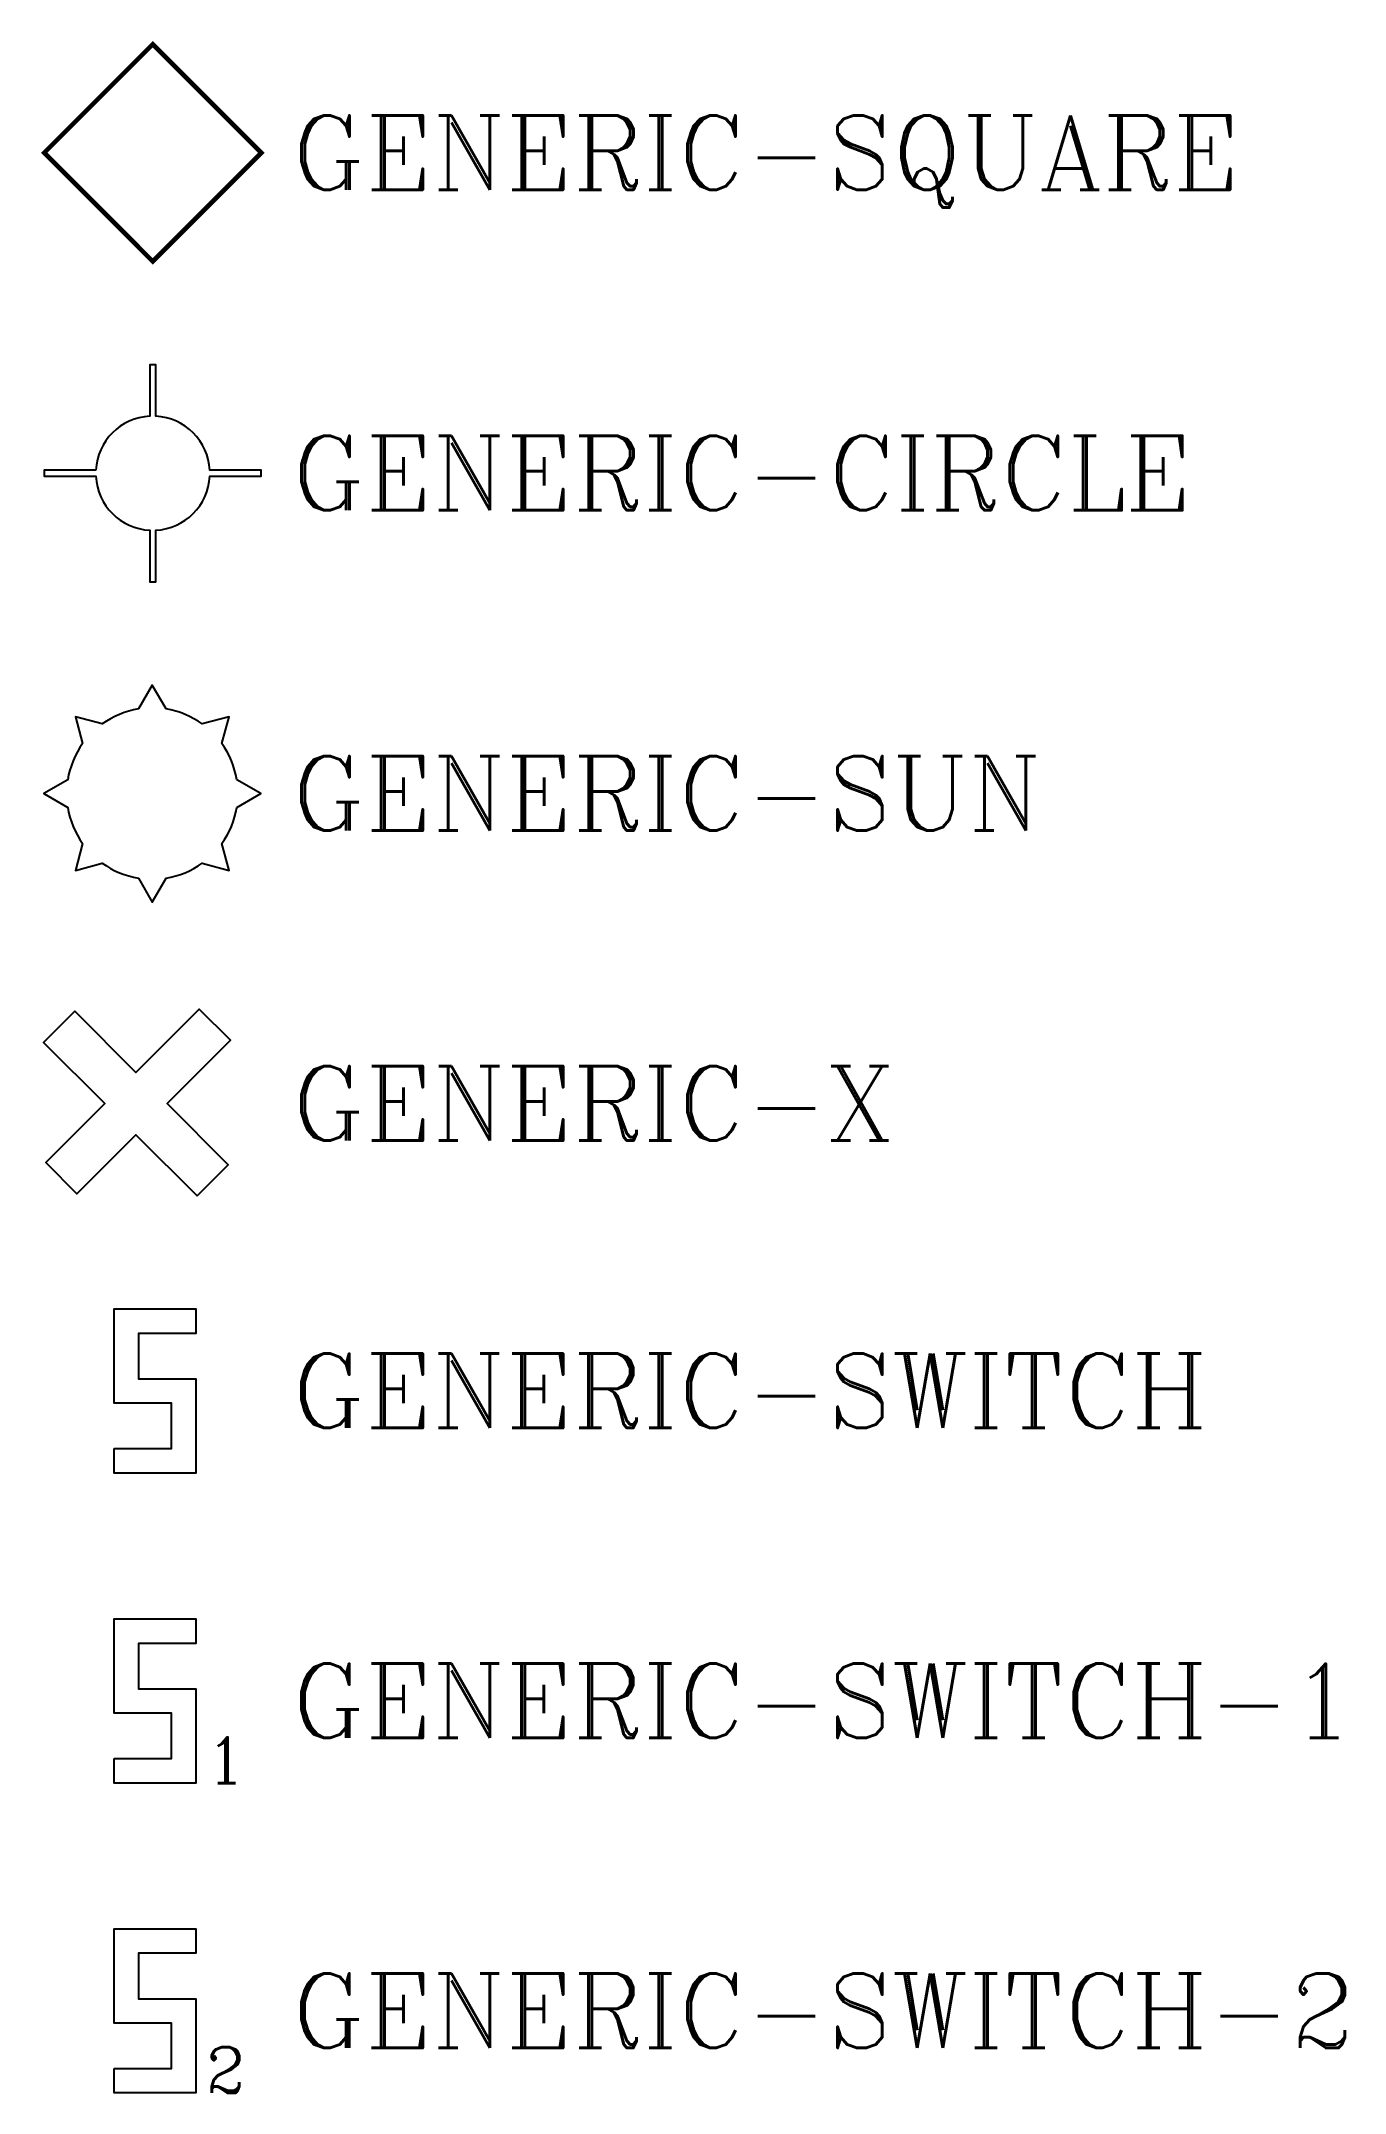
# Paper-space layout 'GENERIC' of a CAD drawing. Header units: inches. Extents: x 1.31 to 3.45, y 3.57 to 6.94.
import ezdxf

# ---------------------------------------------------------------- set-up
doc = ezdxf.new("R2010")
doc.units = ezdxf.units.IN
doc.header["$MEASUREMENT"] = 0
doc.layers.add('WATTSTOPPER', color=160, linetype='Continuous')
doc.styles.add('ROMANC', font='COMPLEX.SHX')
doc.styles.add('WS8th', font='complex.shx', dxfattribs={"height": 0.1875})

# ---------------------------------------------------------------- blocks, each defined once
blk = doc.blocks.new('key_GENERIC-CIRCLE')
at = {"layer": 'WATTSTOPPER'}
blk.add_lwpolyline([(-0.0937, 0.005), (-0.1784, 0.005), (-0.1784, -0.005), (-0.0937, -0.005, 0.383328), (-0.005, -0.0937), (-0.005, -0.1784), (0.005, -0.1784), (0.005, -0.0937, 0.383328), (0.0937, -0.005), (0.1784, -0.005), (0.1784, 0.005), (0.0937, 0.005, 0.383328), (0.005, 0.0937), (0.005, 0.1784), (-0.005, 0.1784), (-0.005, 0.0937, 0.383328)], format="xyb", close=True, dxfattribs=at)
at = {"layer": 'WATTSTOPPER', "style": 'WS8th'}
blk.add_attdef('LEGEND_WATTSTOPPER', (0.2287, -0.0608), '', height=0.1224, dxfattribs=at)
blk = doc.blocks.new('key_GENERIC-SUN')
at = {"layer": 'WATTSTOPPER'}
blk.add_lwpolyline([(0.139, -0.0228), (0.1784, 0), (0.139, 0.0228, 0.115626), (0.1144, 0.0822), (0.1262, 0.1262), (0.0822, 0.1144, 0.115626), (0.0228, 0.139), (0, 0.1784), (-0.0228, 0.139, 0.115626), (-0.0822, 0.1144), (-0.1262, 0.1262), (-0.1144, 0.0822, 0.115626), (-0.139, 0.0228), (-0.1784, 0), (-0.139, -0.0228, 0.115626), (-0.1144, -0.0822), (-0.1262, -0.1262), (-0.0822, -0.1144, 0.115626), (-0.0228, -0.139), (0, -0.1784), (0.0228, -0.139, 0.115626), (0.0822, -0.1144), (0.1262, -0.1262), (0.1144, -0.0822, 0.115626)], format="xyb", close=True, dxfattribs=at)
at = {"layer": 'WATTSTOPPER', "style": 'WS8th'}
blk.add_attdef('LEGEND_WATTSTOPPER', (0.2296, -0.0608), '', height=0.1224, dxfattribs=at)
blk = doc.blocks.new('key_GENERIC-X')
at = {"layer": 'WATTSTOPPER'}
blk.add_lwpolyline([(0.1005, -0.1518), (0.1518, -0.1005), (0.0512, 0), (0.1553, 0.104), (0.104, 0.1553), (0, 0.0512), (-0.1005, 0.1518), (-0.1518, 0.1005), (-0.0512, 0), (-0.1483, -0.097), (-0.097, -0.1483), (0, -0.0512)], close=True, dxfattribs=at)
at = {"layer": 'WATTSTOPPER', "style": 'WS8th'}
blk.add_attdef('LEGEND_WATTSTOPPER', (0.2565, -0.0608), '', height=0.1224, dxfattribs=at)
blk = doc.blocks.new('key_GENERIC-SWITCH')
at = {"layer": 'WATTSTOPPER'}
blk.add_lwpolyline([(-0.0672, -0.0947), (0.0271, -0.0947), (0.0271, -0.0201), (0, -0.0201), (-0.0672, -0.0201), (-0.0672, 0.1348), (0.0672, 0.1348), (0.0672, 0.0947), (-0.0271, 0.0947), (-0.0271, 0.0201), (0, 0.0201), (0.0672, 0.0201), (0.0672, -0.1348), (-0.0672, -0.1348)], close=True, dxfattribs=at)
at = {"layer": 'WATTSTOPPER', "style": 'WS8th'}
blk.add_attdef('LEGEND_WATTSTOPPER', (0.2251, -0.0608), '', height=0.1224, dxfattribs=at)
blk = doc.blocks.new('key_GENERIC-SQUARE')
at = {"layer": 'WATTSTOPPER', "linetype": 'Continuous', "const_width": 0.0075}
blk.add_lwpolyline([(0, -0.1784), (-0.1784, 0), (0, 0.1784), (0.1784, 0)], close=True, dxfattribs=at)
at = {"layer": 'WATTSTOPPER', "style": 'WS8th'}
blk.add_attdef('LEGEND_WATTSTOPPER', (0.2287, -0.0608), '', height=0.1224, dxfattribs=at)
blk = doc.blocks.new('key_GENERIC-SWITCH-1')
at = {"layer": 'WATTSTOPPER'}
blk.add_lwpolyline([(-0.0672, -0.0947), (0.0271, -0.0947), (0.0271, -0.0201), (0, -0.0201), (-0.0672, -0.0201), (-0.0672, 0.1348), (0.0672, 0.1348), (0.0672, 0.0947), (-0.0271, 0.0947), (-0.0271, 0.0201), (0, 0.0201), (0.0672, 0.0201), (0.0672, -0.1348), (-0.0672, -0.1348)], close=True, dxfattribs=at)
at = {"layer": 'WATTSTOPPER', "style": 'ROMANC'}
blk.add_text('1', height=0.0751, dxfattribs=at).set_placement((0.084, -0.1348))
at = {"layer": 'WATTSTOPPER', "style": 'WS8th'}
blk.add_attdef('LEGEND_WATTSTOPPER', (0.2251, -0.0608), '', height=0.1224, dxfattribs=at)
blk = doc.blocks.new('key_GENERIC-SWITCH-2')
at = {"layer": 'WATTSTOPPER'}
blk.add_lwpolyline([(-0.0672, -0.0947), (0.0271, -0.0947), (0.0271, -0.0201), (0, -0.0201), (-0.0672, -0.0201), (-0.0672, 0.1348), (0.0672, 0.1348), (0.0672, 0.0947), (-0.0271, 0.0947), (-0.0271, 0.0201), (0, 0.0201), (0.0672, 0.0201), (0.0672, -0.1348), (-0.0672, -0.1348)], close=True, dxfattribs=at)
at = {"layer": 'WATTSTOPPER', "style": 'ROMANC'}
blk.add_text('2', height=0.0751, dxfattribs=at).set_placement((0.084, -0.1348))
at = {"layer": 'WATTSTOPPER', "style": 'WS8th'}
blk.add_attdef('LEGEND_WATTSTOPPER', (0.2251, -0.0608), '', height=0.1224, dxfattribs=at)

psp = doc.layouts.new('GENERIC')

# ---------------------------------------------------------------- block references
for name, p, values in [('key_GENERIC-SQUARE', (1.4951, 6.7538), {'LEGEND_WATTSTOPPER': 'GENERIC-SQUARE'}), ('key_GENERIC-CIRCLE', (1.4951, 6.2272), {'LEGEND_WATTSTOPPER': 'GENERIC-CIRCLE'}), ('key_GENERIC-SUN', (1.4942, 5.7007), {'LEGEND_WATTSTOPPER': 'GENERIC-SUN'}), ('key_GENERIC-X', (1.4673, 5.1912), {'LEGEND_WATTSTOPPER': 'GENERIC-X'}), ('key_GENERIC-SWITCH', (1.4986, 4.7188), {'LEGEND_WATTSTOPPER': 'GENERIC-SWITCH'}), ('key_GENERIC-SWITCH-1', (1.4986, 4.2093), {'LEGEND_WATTSTOPPER': 'GENERIC-SWITCH-1'}), ('key_GENERIC-SWITCH-2', (1.4986, 3.6999), {'LEGEND_WATTSTOPPER': 'GENERIC-SWITCH-2'})]:
    psp.add_blockref(name, p).add_auto_attribs(values)

doc.saveas('drawing.dxf')
